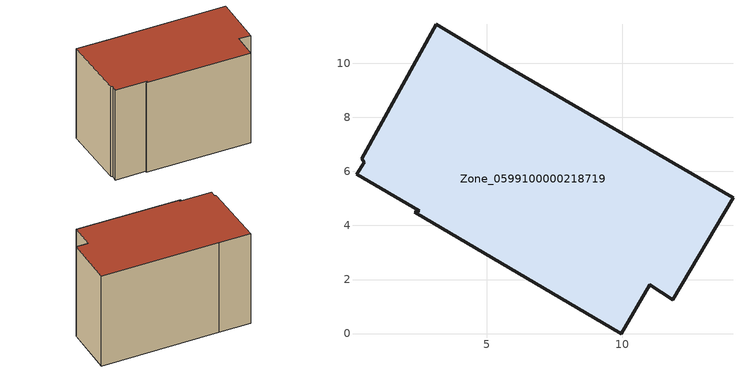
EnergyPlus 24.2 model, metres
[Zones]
Zone_0599100000218719
 floor ground (C_G): 11.02,1.8 9.96,0 2.34,4.5 2.5,4.54 0.17,5.89 0.46,6.34 0.37,6.47 3.13,11.44 5.44,10.05 14.1,5.03 11.88,1.26 z0
 wall outside (C_F): 5.44,10.05 3.13,11.44 0.37,6.47 0.46,6.34 0.17,5.89 2.5,4.54 2.34,4.5 9.96,0 11.02,1.8 11.88,1.26 14.1,5.03 5.44,10.05 z0:8.38
 roof outside (C_R): 0.17,5.89 2.5,4.54 2.34,4.5 9.96,0 11.02,1.8 11.88,1.26 14.1,5.03 5.44,10.05 3.13,11.44 0.37,6.47 0.46,6.34 z8.38
[BUILDING]
Pand.0599100000218719: North Axis=0; Terrain=City; Loads Convergence Tolerance Value=0.04; Temperature Convergence Tolerance Value=0.4; Solar Distribution=FullExterior; Maximum Number of Warmup Days=25; Minimum Number of Warmup Days=1
[Site:Location]
Rotterdam.The.Hague.AP_ZH_NLD Design_Conditions: Latitude=51.96; Longitude=4.45; Time Zone=1; Elevation=-4.5
[SITE:GROUNDTEMPERATURE:BUILDINGSURFACE]
18, 18, 18, 18, 18, 18, 18, 18, 18, 18, 18, 18
[MATERIAL] Thermal Absorptance=0.9; Solar Absorptance=0.7; Visible Absorptance=0.7
Name | Roughness | Thickness | Conductivity | Density | Specific Heat
G.TC.1946 | MediumSmooth | 0.15 | 1 | 540 | 1210
F.TC.1946 | Rough | 0.3 | 0.857143 | 1920 | 840
R.TC.1946 | MediumRough | 0.2 | 0.909091 | 1500 | 1000
[CONSTRUCTION]
C_G: G.TC.1946
C_F: F.TC.1946
C_R: R.TC.1946
[ZONE]
Zone_0599100000218719: Type=1; Multiplier=1; Ceiling Height=Autocalculate; Volume=Autocalculate; Floor Area=autocalculate; Part of Total Floor Area=Yes
[ZONEINFILTRATION:DESIGNFLOWRATE]
Infil_Zone_0599100000218719: Zone or ZoneList or Space or SpaceList=Zone_0599100000218719; Schedule=AlwaysOn; Design Flow Rate Calculation Method=Flow/Area; Flow Rate per Floor Area=0.003; Constant Term Coefficient=1; Temperature Term Coefficient=0; Velocity Term Coefficient=0; Velocity Squared Term Coefficient=0
[HVACTEMPLATE:ZONE:IDEALLOADSAIRSYSTEM]
Zone_0599100000218719: Maximum Heating Supply Air Temperature=50; Minimum Cooling Supply Air Temperature=13; Maximum Heating Supply Air Humidity Ratio=0.0156; Minimum Cooling Supply Air Humidity Ratio=0.0077; Heating Limit=NoLimit; Cooling Limit=NoLimit; Dehumidification Control Type=ConstantSensibleHeatRatio; Cooling Sensible Heat Ratio=0.7; Dehumidification Setpoint=60; Humidification Control Type=None; Humidification Setpoint=30; Outdoor Air Method=None; Outdoor Air Flow Rate per Person=0.00944; Outdoor Air Flow Rate per Zone Floor Area=0; Outdoor Air Flow Rate per Zone=0; Demand Controlled Ventilation Type=None; Outdoor Air Economizer Type=NoEconomizer; Heat Recovery Type=None; Sensible Heat Recovery Effectiveness=0.7; Latent Heat Recovery Effectiveness=0.65
[ZONECONTROL:THERMOSTAT]
ThermostatControl_Zone_0599100000218719: Zone or ZoneList=Zone_0599100000218719; Control Type Schedule=DualSetpointControlType; Control 1=Thermostat_Zone_0599100000218719; Temperature Difference Between Cutout And Setpoint=0
[THERMOSTATSETPOINT:DUALSETPOINT]
Thermostat_Zone_0599100000218719: Heating Setpoint Temperature Schedule=HeatingSetpoint_Zone_0599100000218719; Cooling Setpoint Temperature Schedule=CoolingSetpoint_Zone_0599100000218719
[SCHEDULE:COMPACT]
HeatingSetpoint_Zone_0599100000218719: Through: 12/31, For: AllDays, Until: 24:00, 21
CoolingSetpoint_Zone_0599100000218719: Through: 12/31, For: AllDays, Until: 24:00, 24
DualSetpointControlType: Through: 12/31, For: AllDays, Until: 24:00, 4
AlwaysOn: Through: 12/31, For: AllDays, Until: 24:00, 1
